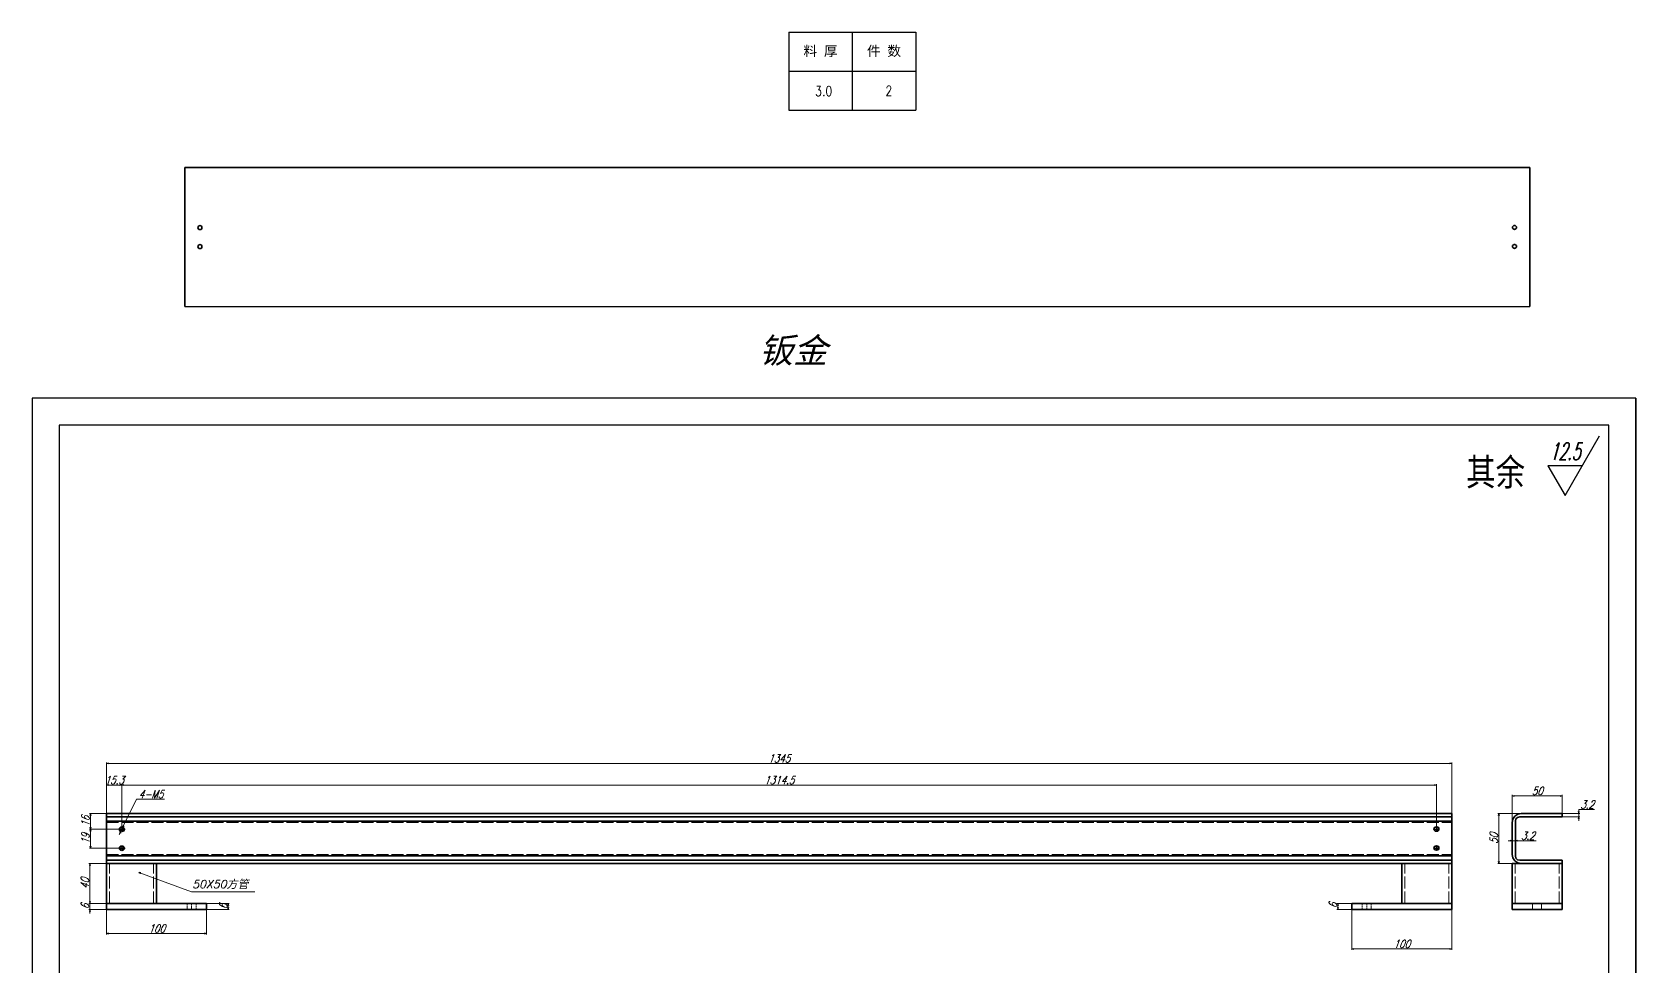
# Model space of a CAD drawing. Header units: millimetres. Extents: x -204818 to -130891, y -1238 to 21140.
# Drawn here: x -202998 to -201394, y 19963 to 20898 of the extents above; entities that cross this region are included whole.
import ezdxf
from ezdxf.enums import TextEntityAlignment as Align

# ---------------------------------------------------------------- set-up
doc = ezdxf.new("R2010")
doc.units = ezdxf.units.MM
doc.linetypes.add('DASHED', pattern=[15, 12, -3])
doc.layers.add('Dim', color=3, linetype='Continuous')
doc.layers.add('标注线', color=3, linetype='Continuous', lineweight=25)
doc.styles.add('DIM', font='romans.shx', dxfattribs={"width": 0.8, "oblique": 20, "bigfont": 'bigfont.shx'})
doc.styles.add('DIM_FONT', font='romans.shx', dxfattribs={"oblique": 15})
doc.styles.get("Standard").update_dxf_attribs({"font": 'txt', "bigfont": 'gbcbig.shx'})
doc.styles.add('仿宋体', font='FSGB2312.ttf', dxfattribs={"width": 0.8, "height": 3.5})
doc.dimstyles.new('副本 KK4.0', dxfattribs={"dimtxt": 8, "dimasz": 2, "dimexe": 1, "dimexo": 0, "dimgap": 1, "dimtad": 1, "dimtoh": 1, "dimdec": 1, "dimdsep": 46, "dimtxsty": 'DIM', "dimblk": 'OPEN30', "dimcen": 0, "dimclrd": 3, "dimclre": 3, "dimclrt": 3, "dimazin": 2, "dimtfac": 1, "dimtdec": 1, "dimtmove": 0, "dimatfit": 3, "dimldrblk": 'OPEN30', "dimfxl": 0, "dimtolj": 1, "dimlwd": 20, "dimlwe": 20, "dimarcsym": 0})

# ---------------------------------------------------------------- blocks, each defined once
blk = doc.blocks.new('BZ-MQH')
for p, q in [((-213949.02, 20874.59), (-214275.72, 20874.59)), ((-214275.72, 20874.59), (-214275.72, 20643.59)), ((-213949.02, 20643.59), (-213949.02, 20874.59)), ((-213949.02, 20874.59), (-213949.02, 20643.59)), ((-213954.52, 20869.09), (-214270.22, 20869.09)), ((-214270.22, 20869.09), (-214270.22, 20649.09)), ((-213954.52, 20649.09), (-213954.52, 20869.09))]:
    blk.add_line(p, q)
at = {"layer": 'Dim', "ltscale": 2}
blk.add_lwpolyline([(-213959.94, 20860.83), (-213966.98, 20860.83), (-213963.46, 20854.73), (-213956.42, 20866.92)], dxfattribs=at)
at = {"layer": 'Dim', "ltscale": 2, "style": 'DIM_FONT', "oblique": 15, "width": 0.559478}
blk.add_text('12.5', height=3.52, dxfattribs=at).set_placement((-213966.6, 20862), (-213960.32, 20862), align=Align.FIT)
at = {"layer": 'Dim', "insert": (-213983.61, 20862.26), "char_height": 5.5, "width": 67.3601, "attachment_point": 1, "style": '仿宋体'}
blk.add_mtext('其余', dxfattribs=at)
blk = doc.blocks.new('_Open30')
at = {"color": 0, "linetype": 'ByBlock', "lineweight": -2}
for p, q in [((-1, 0.27), (0, 0)), ((0, 0), (-1, -0.27)), ((0, 0), (-1, 0))]:
    blk.add_line(p, q, dxfattribs=at)
blk = doc.blocks.new('*D187')
at = {"layer": 'Defpoints', "color": 0, "transparency": 16777216}
for p in [(-202908.5, 20144.6), (-202908.5, 20100.4), (-202923.7, 20094.9)]:
    blk.add_point(p, dxfattribs=at)
at = {"layer": '标注线', "color": 3, "lineweight": 20, "transparency": 16777216}
for p, q in [((-202923.7, 20094.9), (-202923.7, 20145.6)), ((-202921.7, 20144.6), (-202910.5, 20144.6)), ((-202908.5, 20100.4), (-202908.5, 20145.6))]:
    blk.add_line(p, q, dxfattribs=at)
at = {"layer": '标注线', "color": 3, "lineweight": 20, "transparency": 16777216, "xscale": 2, "yscale": 2, "zscale": 2, "rotation": 180}
blk.add_blockref('_Open30', (-202923.7, 20144.6), dxfattribs=at)
at = {"layer": '标注线', "color": 3, "lineweight": 20, "transparency": 16777216, "xscale": 2, "yscale": 2, "zscale": 2}
blk.add_blockref('_Open30', (-202908.5, 20144.6), dxfattribs=at)
at = {"layer": '标注线', "color": 3, "transparency": 16777216, "insert": (-202916.1, 20149.6), "char_height": 8, "attachment_point": 5, "style": 'DIM'}
blk.add_mtext('\\A1;15.3', dxfattribs=at)
blk = doc.blocks.new('*D188')
at = {"layer": 'Defpoints', "color": 0, "transparency": 16777216}
for p in [(-201594, 20144.6), (-202908.5, 20118.7), (-201594, 20100.6)]:
    blk.add_point(p, dxfattribs=at)
at = {"layer": '标注线', "color": 3, "lineweight": 20, "transparency": 16777216}
for p, q in [((-202908.5, 20118.7), (-202908.5, 20145.6)), ((-202906.5, 20144.6), (-201596, 20144.6)), ((-201594, 20100.6), (-201594, 20145.6))]:
    blk.add_line(p, q, dxfattribs=at)
at = {"layer": '标注线', "color": 3, "lineweight": 20, "transparency": 16777216, "xscale": 2, "yscale": 2, "zscale": 2, "rotation": 180}
blk.add_blockref('_Open30', (-202908.5, 20144.6), dxfattribs=at)
at = {"layer": '标注线', "color": 3, "lineweight": 20, "transparency": 16777216, "xscale": 2, "yscale": 2, "zscale": 2}
blk.add_blockref('_Open30', (-201594, 20144.6), dxfattribs=at)
at = {"layer": '标注线', "color": 3, "transparency": 16777216, "insert": (-202251.2, 20149.6), "char_height": 8, "attachment_point": 5, "style": 'DIM'}
blk.add_mtext('\\A1;1314.5', dxfattribs=at)
blk = doc.blocks.new('*D189')
at = {"layer": 'Defpoints', "color": 0, "transparency": 16777216}
for p in [(-202940.4, 20066.1), (-202898.7, 20066.1), (-202903, 20026.1)]:
    blk.add_point(p, dxfattribs=at)
at = {"layer": '标注线', "color": 3, "lineweight": 20, "transparency": 16777216}
for p, q in [((-202898.7, 20066.1), (-202941.4, 20066.1)), ((-202940.4, 20028.1), (-202940.4, 20064.1)), ((-202903, 20026.1), (-202941.4, 20026.1))]:
    blk.add_line(p, q, dxfattribs=at)
at = {"layer": '标注线', "color": 3, "lineweight": 20, "transparency": 16777216, "xscale": 2, "yscale": 2, "zscale": 2}
for p, rotation in [((-202940.4, 20066.1), 90), ((-202940.4, 20026.1), 270)]:
    blk.add_blockref('_Open30', p, dxfattribs=dict(at, rotation=rotation))
at = {"layer": '标注线', "color": 3, "transparency": 16777216, "insert": (-202945.4, 20046.1), "char_height": 8, "attachment_point": 5, "rotation": 90, "style": 'DIM'}
blk.add_mtext('\\A1;40', dxfattribs=at)
blk = doc.blocks.new('*D190')
at = {"layer": 'Defpoints', "color": 0, "transparency": 16777216}
for p in [(-201578.7, 20166.3), (-202923.7, 20123.8), (-201578.7, 20082.8)]:
    blk.add_point(p, dxfattribs=at)
at = {"layer": '标注线', "color": 3, "lineweight": 20, "transparency": 16777216}
for p, q in [((-202923.7, 20123.8), (-202923.7, 20167.3)), ((-202921.7, 20166.3), (-201580.7, 20166.3)), ((-201578.7, 20082.8), (-201578.7, 20167.3))]:
    blk.add_line(p, q, dxfattribs=at)
at = {"layer": '标注线', "color": 3, "lineweight": 20, "transparency": 16777216, "xscale": 2, "yscale": 2, "zscale": 2, "rotation": 180}
blk.add_blockref('_Open30', (-202923.7, 20166.3), dxfattribs=at)
at = {"layer": '标注线', "color": 3, "lineweight": 20, "transparency": 16777216, "xscale": 2, "yscale": 2, "zscale": 2}
blk.add_blockref('_Open30', (-201578.7, 20166.3), dxfattribs=at)
at = {"layer": '标注线', "color": 3, "transparency": 16777216, "insert": (-202251.2, 20171.3), "char_height": 8, "attachment_point": 5, "style": 'DIM'}
blk.add_mtext('\\A1;1345', dxfattribs=at)
blk = doc.blocks.new('*D191')
at = {"layer": 'Defpoints', "color": 0, "transparency": 16777216}
for p in [(-202940.4, 20026.1), (-202907.9, 20020.1), (-202903, 20026.1)]:
    blk.add_point(p, dxfattribs=at)
at = {"layer": '标注线', "color": 3, "lineweight": 20, "transparency": 16777216}
for p, q in [((-202903, 20026.1), (-202941.4, 20026.1)), ((-202907.9, 20020.1), (-202941.4, 20020.1)), ((-202940.4, 20028.1), (-202940.4, 20030.1)), ((-202940.4, 20020.1), (-202940.4, 20026.1)), ((-202940.4, 20018.1), (-202940.4, 20016.1))]:
    blk.add_line(p, q, dxfattribs=at)
at = {"layer": '标注线', "color": 3, "lineweight": 20, "transparency": 16777216, "xscale": 2, "yscale": 2, "zscale": 2}
for p, rotation in [((-202940.4, 20026.1), 270), ((-202940.4, 20020.1), 90)]:
    blk.add_blockref('_Open30', p, dxfattribs=dict(at, rotation=rotation))
at = {"layer": '标注线', "color": 3, "transparency": 16777216, "insert": (-202945.4, 20023.1), "char_height": 8, "attachment_point": 5, "rotation": 90, "style": 'DIM'}
blk.add_mtext('\\A1;6', dxfattribs=at)
blk = doc.blocks.new('*D192')
at = {"layer": 'Defpoints', "color": 0, "transparency": 16777216}
for p in [(-202903.3, 20116.1), (-202939.9, 20100.4), (-202908.5, 20100.4)]:
    blk.add_point(p, dxfattribs=at)
at = {"layer": '标注线', "color": 3, "lineweight": 20, "transparency": 16777216}
for p, q in [((-202903.3, 20116.1), (-202940.9, 20116.1)), ((-202939.9, 20114.1), (-202939.9, 20102.4)), ((-202908.5, 20100.4), (-202940.9, 20100.4))]:
    blk.add_line(p, q, dxfattribs=at)
at = {"layer": '标注线', "color": 3, "lineweight": 20, "transparency": 16777216, "xscale": 2, "yscale": 2, "zscale": 2}
for p, rotation in [((-202939.9, 20116.1), 90), ((-202939.9, 20100.4), 270)]:
    blk.add_blockref('_Open30', p, dxfattribs=dict(at, rotation=rotation))
at = {"layer": '标注线', "color": 3, "transparency": 16777216, "insert": (-202944.9, 20108.3), "char_height": 8, "attachment_point": 5, "rotation": 90, "style": 'DIM'}
blk.add_mtext('\\A1;{\\Fromans,bigfont|c134;16}', dxfattribs=at)
blk = doc.blocks.new('*D193')
at = {"layer": 'Defpoints', "color": 0, "transparency": 16777216}
for p in [(-202913.4, 20100.4), (-202939.9, 20081.4), (-202908.5, 20081.4)]:
    blk.add_point(p, dxfattribs=at)
at = {"layer": '标注线', "color": 3, "lineweight": 20, "transparency": 16777216}
for p, q in [((-202913.4, 20100.4), (-202940.9, 20100.4)), ((-202939.9, 20098.4), (-202939.9, 20083.4)), ((-202908.5, 20081.4), (-202940.9, 20081.4))]:
    blk.add_line(p, q, dxfattribs=at)
at = {"layer": '标注线', "color": 3, "lineweight": 20, "transparency": 16777216, "xscale": 2, "yscale": 2, "zscale": 2}
for p, rotation in [((-202939.9, 20100.4), 90), ((-202939.9, 20081.4), 270)]:
    blk.add_blockref('_Open30', p, dxfattribs=dict(at, rotation=rotation))
at = {"layer": '标注线', "color": 3, "transparency": 16777216, "insert": (-202944.9, 20090.9), "char_height": 8, "attachment_point": 5, "rotation": 90, "style": 'DIM'}
blk.add_mtext('\\A1;19', dxfattribs=at)
blk = doc.blocks.new('*D194')
at = {"layer": 'Defpoints', "color": 0, "transparency": 16777216}
for p in [(-202909.3, 20098.6), (-202907.6, 20102.2)]:
    blk.add_point(p, dxfattribs=at)
at = {"layer": '标注线', "color": 3, "lineweight": 20, "transparency": 16777216}
for p, q in [((-202893.8, 20130.5), (-202906.7, 20104)), ((-202865.9, 20130.5), (-202893.8, 20130.5)), ((-202910.2, 20096.8), (-202911.1, 20095)), ((-202909.3, 20098.6), (-202907.6, 20102.2))]:
    blk.add_line(p, q, dxfattribs=at)
at = {"layer": '标注线', "color": 3, "lineweight": 20, "transparency": 16777216, "xscale": 2, "yscale": 2, "zscale": 2}
for p, rotation in [((-202909.3, 20098.6), 64.01522899533465), ((-202907.6, 20102.2), 244.0152289953347)]:
    blk.add_blockref('_Open30', p, dxfattribs=dict(at, rotation=rotation))
at = {"layer": '标注线', "color": 3, "transparency": 16777216, "insert": (-202879.4, 20135.5), "char_height": 8, "attachment_point": 5, "style": 'DIM'}
blk.add_mtext('\\A1;{\\Fromans,bigfont|c134;4-M5}', dxfattribs=at)
blk = doc.blocks.new('*D195')
at = {"layer": 'Defpoints', "color": 0, "transparency": 16777216}
for p in [(-202923.7, 20023.1), (-202823.7, 20021.1), (-202823.7, 19996.1)]:
    blk.add_point(p, dxfattribs=at)
at = {"layer": '标注线', "color": 3, "lineweight": 20, "transparency": 16777216}
for p, q in [((-202923.7, 20023.1), (-202923.7, 19995.1)), ((-202823.7, 20021.1), (-202823.7, 19995.1)), ((-202921.7, 19996.1), (-202825.7, 19996.1))]:
    blk.add_line(p, q, dxfattribs=at)
at = {"layer": '标注线', "color": 3, "lineweight": 20, "transparency": 16777216, "xscale": 2, "yscale": 2, "zscale": 2, "rotation": 180}
blk.add_blockref('_Open30', (-202923.7, 19996.1), dxfattribs=at)
at = {"layer": '标注线', "color": 3, "lineweight": 20, "transparency": 16777216, "xscale": 2, "yscale": 2, "zscale": 2}
blk.add_blockref('_Open30', (-202823.7, 19996.1), dxfattribs=at)
at = {"layer": '标注线', "color": 3, "transparency": 16777216, "insert": (-202873.7, 20001.1), "char_height": 8, "attachment_point": 5, "style": 'DIM'}
blk.add_mtext('\\A1;100', dxfattribs=at)
blk = doc.blocks.new('*D196')
at = {"layer": 'Defpoints', "color": 0, "transparency": 16777216}
for p in [(-202825.9, 20026.1), (-202825.9, 20020.1), (-202802.2, 20026.1)]:
    blk.add_point(p, dxfattribs=at)
at = {"layer": '标注线', "color": 3, "lineweight": 20, "transparency": 16777216}
for p, q in [((-202825.9, 20026.1), (-202801.2, 20026.1)), ((-202825.9, 20020.1), (-202801.2, 20020.1)), ((-202802.2, 20022.1), (-202802.2, 20024.1))]:
    blk.add_line(p, q, dxfattribs=at)
at = {"layer": '标注线', "color": 3, "lineweight": 20, "transparency": 16777216, "xscale": 2, "yscale": 2, "zscale": 2}
for p, rotation in [((-202802.2, 20026.1), 90), ((-202802.2, 20020.1), 270)]:
    blk.add_blockref('_Open30', p, dxfattribs=dict(at, rotation=rotation))
at = {"layer": '标注线', "color": 3, "transparency": 16777216, "insert": (-202807.2, 20023.1), "char_height": 8, "attachment_point": 5, "rotation": 90, "style": 'DIM'}
blk.add_mtext('\\A1;6', dxfattribs=at)
blk = doc.blocks.new('*D202')
at = {"layer": 'Defpoints', "color": 0, "transparency": 16777216}
for p in [(-201468.2, 20133.7), (-201468.2, 20112.9), (-201518.2, 20102.9)]:
    blk.add_point(p, dxfattribs=at)
at = {"layer": '标注线', "color": 3, "lineweight": 20, "transparency": 16777216}
for p, q in [((-201518.2, 20102.9), (-201518.2, 20134.7)), ((-201516.2, 20133.7), (-201470.2, 20133.7)), ((-201468.2, 20112.9), (-201468.2, 20134.7))]:
    blk.add_line(p, q, dxfattribs=at)
at = {"layer": '标注线', "color": 3, "lineweight": 20, "transparency": 16777216, "xscale": 2, "yscale": 2, "zscale": 2, "rotation": 180}
blk.add_blockref('_Open30', (-201518.2, 20133.7), dxfattribs=at)
at = {"layer": '标注线', "color": 3, "lineweight": 20, "transparency": 16777216, "xscale": 2, "yscale": 2, "zscale": 2}
blk.add_blockref('_Open30', (-201468.2, 20133.7), dxfattribs=at)
at = {"layer": '标注线', "color": 3, "transparency": 16777216, "insert": (-201493.2, 20138.7), "char_height": 8, "attachment_point": 5, "style": 'DIM'}
blk.add_mtext('\\A1;50', dxfattribs=at)
blk = doc.blocks.new('*D203')
at = {"layer": 'Defpoints', "color": 0, "transparency": 16777216}
for p in [(-201531.6, 20116.1), (-201499, 20116.1), (-201499, 20066.1)]:
    blk.add_point(p, dxfattribs=at)
at = {"layer": '标注线', "color": 3, "lineweight": 20, "transparency": 16777216}
for p, q in [((-201499, 20116.1), (-201532.6, 20116.1)), ((-201531.6, 20068.1), (-201531.6, 20114.1)), ((-201499, 20066.1), (-201532.6, 20066.1))]:
    blk.add_line(p, q, dxfattribs=at)
at = {"layer": '标注线', "color": 3, "lineweight": 20, "transparency": 16777216, "xscale": 2, "yscale": 2, "zscale": 2}
for p, rotation in [((-201531.6, 20116.1), 90), ((-201531.6, 20066.1), 270)]:
    blk.add_blockref('_Open30', p, dxfattribs=dict(at, rotation=rotation))
at = {"layer": '标注线', "color": 3, "transparency": 16777216, "insert": (-201536.6, 20091.1), "char_height": 8, "attachment_point": 5, "rotation": 90, "style": 'DIM'}
blk.add_mtext('\\A1;50', dxfattribs=at)
blk = doc.blocks.new('*D204')
at = {"layer": 'Defpoints', "color": 0, "transparency": 16777216}
for p in [(-201472.3, 20116.1), (-201472.3, 20112.9), (-201451.7, 20116.1)]:
    blk.add_point(p, dxfattribs=at)
at = {"layer": '标注线', "color": 3, "lineweight": 20, "transparency": 16777216}
for p, q in [((-201472.3, 20116.1), (-201450.7, 20116.1)), ((-201472.3, 20112.9), (-201450.7, 20112.9)), ((-201451.7, 20118.1), (-201451.7, 20120.1)), ((-201451.7, 20120.1), (-201435.8, 20120.1)), ((-201451.7, 20112.9), (-201451.7, 20116.1)), ((-201451.7, 20110.9), (-201451.7, 20108.9))]:
    blk.add_line(p, q, dxfattribs=at)
at = {"layer": '标注线', "color": 3, "lineweight": 20, "transparency": 16777216, "xscale": 2, "yscale": 2, "zscale": 2}
for p, rotation in [((-201451.7, 20116.1), 270), ((-201451.7, 20112.9), 90)]:
    blk.add_blockref('_Open30', p, dxfattribs=dict(at, rotation=rotation))
at = {"layer": '标注线', "color": 3, "transparency": 16777216, "insert": (-201443.3, 20125.1), "char_height": 8, "attachment_point": 5, "style": 'DIM'}
blk.add_mtext('\\A1;3.2', dxfattribs=at)
blk = doc.blocks.new('*D205')
at = {"layer": 'Defpoints', "color": 0, "transparency": 16777216}
for p in [(-201518.2, 20094.6), (-201515, 20094.6), (-201515, 20088.9)]:
    blk.add_point(p, dxfattribs=at)
at = {"layer": '标注线', "color": 3, "lineweight": 20, "transparency": 16777216}
for p, q in [((-201520.2, 20088.9), (-201522.2, 20088.9)), ((-201518.2, 20094.6), (-201518.2, 20087.9)), ((-201518.2, 20088.9), (-201515, 20088.9)), ((-201515, 20094.6), (-201515, 20087.9)), ((-201513, 20088.9), (-201494.1, 20088.9))]:
    blk.add_line(p, q, dxfattribs=at)
at = {"layer": '标注线', "color": 3, "lineweight": 20, "transparency": 16777216, "xscale": 2, "yscale": 2, "zscale": 2}
blk.add_blockref('_Open30', (-201518.2, 20088.9), dxfattribs=at)
at = {"layer": '标注线', "color": 3, "lineweight": 20, "transparency": 16777216, "xscale": 2, "yscale": 2, "zscale": 2, "rotation": 180}
blk.add_blockref('_Open30', (-201515, 20088.9), dxfattribs=at)
at = {"layer": '标注线', "color": 3, "transparency": 16777216, "insert": (-201502.6, 20093.9), "char_height": 8, "attachment_point": 5, "style": 'DIM'}
blk.add_mtext('\\A1;3.2', dxfattribs=at)
blk = doc.blocks.new('*D206')
at = {"layer": 'Defpoints', "color": 0, "transparency": 16777216}
for p in [(-201678.7, 20020.1), (-201578.7, 20020.1), (-201678.7, 19980.6)]:
    blk.add_point(p, dxfattribs=at)
at = {"layer": '标注线', "color": 3, "lineweight": 20, "transparency": 16777216}
for p, q in [((-201678.7, 20020.1), (-201678.7, 19979.6)), ((-201578.7, 20020.1), (-201578.7, 19979.6)), ((-201580.7, 19980.6), (-201676.7, 19980.6))]:
    blk.add_line(p, q, dxfattribs=at)
at = {"layer": '标注线', "color": 3, "lineweight": 20, "transparency": 16777216, "xscale": 2, "yscale": 2, "zscale": 2, "rotation": 180}
blk.add_blockref('_Open30', (-201678.7, 19980.6), dxfattribs=at)
at = {"layer": '标注线', "color": 3, "lineweight": 20, "transparency": 16777216, "xscale": 2, "yscale": 2, "zscale": 2}
blk.add_blockref('_Open30', (-201578.7, 19980.6), dxfattribs=at)
at = {"layer": '标注线', "color": 3, "transparency": 16777216, "insert": (-201628.7, 19985.6), "char_height": 8, "attachment_point": 5, "style": 'DIM'}
blk.add_mtext('\\A1;100', dxfattribs=at)
blk = doc.blocks.new('*D207')
at = {"layer": 'Defpoints', "color": 0, "transparency": 16777216}
for p in [(-201692.4, 20026.1), (-201675.8, 20026.1), (-201675.8, 20020.1)]:
    blk.add_point(p, dxfattribs=at)
at = {"layer": '标注线', "color": 3, "lineweight": 20, "transparency": 16777216}
for p, q in [((-201675.8, 20026.1), (-201693.4, 20026.1)), ((-201675.8, 20020.1), (-201693.4, 20020.1)), ((-201692.4, 20022.1), (-201692.4, 20024.1))]:
    blk.add_line(p, q, dxfattribs=at)
at = {"layer": '标注线', "color": 3, "lineweight": 20, "transparency": 16777216, "xscale": 2, "yscale": 2, "zscale": 2}
for p, rotation in [((-201692.4, 20026.1), 90), ((-201692.4, 20020.1), 270)]:
    blk.add_blockref('_Open30', p, dxfattribs=dict(at, rotation=rotation))
at = {"layer": '标注线', "color": 3, "transparency": 16777216, "insert": (-201697.4, 20024.1), "char_height": 8, "attachment_point": 5, "rotation": 90, "style": 'DIM'}
blk.add_mtext('\\A1;6', dxfattribs=at)
blk = doc.blocks.new('*T209')
at = {"color": 0, "linetype": 'ByBlock', "lineweight": -2, "transparency": 16777216}
for p, q in [((0, 0), (127, 0)), ((0, 0), (0, -78)), ((63.5, 0), (63.5, -78)), ((127, 0), (127, -78)), ((0, -39), (127, -39)), ((0, -78), (127, -78))]:
    blk.add_line(p, q, dxfattribs=at)
at = {"color": 0, "transparency": 16777216, "char_height": 10, "width": 60.5, "attachment_point": 5}
for s, insert in [('{\\fSimSun|b0|i0|c134|p2;料 厚}', (31.75, -19.5)), ('{\\fSimSun|b0|i0|c134|p2;件 数}', (95.25, -19.5))]:
    blk.add_mtext(s, dxfattribs=dict(at, insert=insert))
blk = doc.blocks.new('拆图参数')
blk.add_blockref('*T209', (-63.5, 78))
at = {"style": 'DIM', "width": 0.8}
blk.add_attdef('6', text='', height=10, dxfattribs=at).set_placement((-37.1, 18.9), align=Align.MIDDLE_LEFT)
blk.add_attdef('1', text='', height=10, dxfattribs=at).set_placement((36.6, 19.3), align=Align.MIDDLE_CENTER)

msp = doc.modelspace()

# ---------------------------------------------------------------- linework, layer by layer
at = {"color": 7, "lineweight": 35}
for p, q in [((-202845.648, 20762.619), (-202845.648, 20623.419)), ((-202845.648, 20762.619), (-201500.648, 20762.619)), ((-201500.648, 20623.419), (-201500.648, 20762.619)), ((-202923.714, 20116.121), (-201578.714, 20116.121)), ((-202923.714, 20112.922), (-202923.714, 20116.121)), ((-202923.714, 20112.922), (-201578.714, 20112.922)), ((-202923.714, 20112.922), (-202923.714, 20112.319)), ((-202923.714, 20110.672), (-202923.714, 20112.319)), ((-201578.714, 20116.121), (-201578.714, 20112.922)), ((-201578.714, 20112.319), (-201578.714, 20112.922)), ((-201578.714, 20110.672), (-201578.714, 20112.319)), ((-201517.551, 20110.566), (-201515.6, 20113.485)), ((-201515.6, 20113.485), (-201512.68, 20115.436)), ((-201514.432, 20110.672), (-201512.785, 20112.319)), ((-201510.535, 20112.922), (-201512.785, 20112.319)), ((-201512.68, 20115.436), (-201509.237, 20116.121)), ((-201468.237, 20112.922), (-201510.535, 20112.922)), ((-201468.237, 20116.121), (-201509.237, 20116.121)), ((-201468.237, 20112.922), (-201468.237, 20116.121)), ((-202923.714, 20108.422), (-202923.714, 20110.672)), ((-202923.714, 20108.422), (-202923.714, 20073.821)), ((-202923.714, 20108.422), (-201578.714, 20108.422)), ((-201578.714, 20108.422), (-201578.714, 20110.672)), ((-201578.714, 20073.822), (-201578.714, 20108.422)), ((-201518.237, 20107.121), (-201517.551, 20110.566)), ((-201518.237, 20107.121), (-201518.237, 20075.121)), ((-201515.035, 20108.422), (-201514.432, 20110.672)), ((-201515.035, 20108.422), (-201515.035, 20073.821)), ((-201578.714, 20073.822), (-202923.714, 20073.821)), ((-202923.714, 20071.571), (-202923.714, 20073.821)), ((-202923.714, 20069.924), (-202923.714, 20071.571)), ((-202923.714, 20069.321), (-202923.714, 20069.924)), ((-202923.714, 20069.321), (-201578.714, 20069.322)), ((-202923.714, 20069.321), (-202923.714, 20066.121)), ((-202923.714, 20066.121), (-202873.714, 20066.121)), ((-202923.714, 20066.121), (-202923.714, 20026.121)), ((-202923.714, 20066.121), (-201578.714, 20066.121)), ((-202873.714, 20026.121), (-202873.714, 20066.121)), ((-201578.714, 20066.121), (-201628.714, 20066.121)), ((-201628.714, 20026.121), (-201628.714, 20066.121)), ((-201578.714, 20071.572), (-201578.714, 20073.822)), ((-201578.714, 20069.924), (-201578.714, 20071.572)), ((-201578.714, 20069.322), (-201578.714, 20069.924)), ((-201578.714, 20069.322), (-201578.714, 20066.121)), ((-201578.714, 20026.121), (-201578.714, 20066.121)), ((-201517.551, 20071.677), (-201518.237, 20075.121)), ((-201518.237, 20066.121), (-201468.237, 20066.121)), ((-201518.237, 20026.121), (-201518.237, 20066.121)), ((-201515.6, 20068.758), (-201517.551, 20071.677)), ((-201512.68, 20066.807), (-201515.6, 20068.758)), ((-201514.432, 20071.571), (-201515.035, 20073.821)), ((-201512.785, 20069.924), (-201514.432, 20071.571)), ((-201510.535, 20069.321), (-201512.785, 20069.924)), ((-201509.237, 20066.121), (-201512.68, 20066.807)), ((-201468.237, 20069.321), (-201510.535, 20069.321)), ((-201509.237, 20066.121), (-201468.237, 20066.121)), ((-201468.237, 20069.321), (-201468.237, 20066.121)), ((-201468.237, 20066.121), (-201468.237, 20026.121)), ((-202923.714, 20026.122), (-202923.714, 20020.122)), ((-202823.714, 20026.122), (-202923.714, 20026.122)), ((-202873.714, 20026.121), (-202923.714, 20026.121)), ((-202823.714, 20020.122), (-202923.714, 20020.122)), ((-202823.714, 20026.122), (-202823.714, 20020.122)), ((-201678.714, 20026.121), (-201678.714, 20020.121)), ((-201578.714, 20026.121), (-201678.714, 20026.121)), ((-201578.714, 20020.121), (-201678.714, 20020.121)), ((-201578.714, 20026.121), (-201628.714, 20026.121)), ((-201578.714, 20026.121), (-201578.714, 20020.121)), ((-201518.237, 20026.122), (-201468.237, 20026.122)), ((-201518.237, 20026.122), (-201518.237, 20020.122)), ((-201468.237, 20026.121), (-201518.237, 20026.121)), ((-201518.237, 20020.122), (-201468.237, 20020.122)), ((-201468.237, 20026.122), (-201468.237, 20020.122))]:
    msp.add_line(p, q, dxfattribs=at)
msp.add_line((-202845.648, 20623.419), (-201500.648, 20623.419))
at = {"color": 2, "linetype": 'DASHED', "lineweight": 13}
for p, q in [((-202923.714, 20107.121), (-201578.714, 20107.121)), ((-202923.714, 20075.121), (-201578.714, 20075.121)), ((-202920.714, 20026.121), (-202920.714, 20066.121)), ((-202876.714, 20026.121), (-202876.714, 20066.121)), ((-201625.714, 20026.121), (-201625.714, 20066.121)), ((-201581.714, 20026.121), (-201581.714, 20066.121)), ((-201468.237, 20066.121), (-201518.237, 20066.121)), ((-201518.237, 20026.121), (-201518.237, 20066.121)), ((-201515.237, 20026.121), (-201515.237, 20066.121)), ((-201515.237, 20026.121), (-201515.237, 20066.121)), ((-201471.237, 20026.121), (-201471.237, 20066.121)), ((-201471.237, 20026.121), (-201471.237, 20066.121)), ((-201468.237, 20026.121), (-201468.237, 20066.121)), ((-201468.237, 20026.121), (-201518.237, 20026.121)), ((-201518.237, 20026.121), (-201468.237, 20026.121)), ((-201518.237, 20020.121), (-201468.237, 20020.121))]:
    msp.add_line(p, q, dxfattribs=at)
at = {"color": 2, "linetype": 'DASHED', "lineweight": 13, "ltscale": 0.046387}
msp.add_line((-202878.142, 20074.987), (-202876.286, 20074.987), dxfattribs=at)
at = {"color": 2, "linetype": 'DASHED', "lineweight": 13, "ltscale": 0.15}
for p, q in [((-202843.214, 20026.122), (-202843.214, 20020.122)), ((-202838.714, 20026.122), (-202838.714, 20020.122)), ((-202834.214, 20020.122), (-202834.214, 20026.122)), ((-201668.214, 20020.121), (-201668.214, 20026.121)), ((-201663.714, 20020.121), (-201663.714, 20026.121)), ((-201659.214, 20026.121), (-201659.214, 20020.121)), ((-201518.237, 20026.121), (-201518.237, 20020.121)), ((-201497.737, 20020.122), (-201497.737, 20026.122)), ((-201497.737, 20026.121), (-201497.737, 20020.121)), ((-201488.737, 20026.122), (-201488.737, 20020.122)), ((-201488.737, 20020.121), (-201488.737, 20026.121)), ((-201468.237, 20026.121), (-201468.237, 20020.121))]:
    msp.add_line(p, q, dxfattribs=at)
at = {"color": 7, "lineweight": 35}
for centre in [(-202830.398, 20702.319), (-201515.898, 20702.519), (-202830.398, 20683.319), (-201515.898, 20683.519)]:
    msp.add_circle(centre, 2, dxfattribs=at)
at = {"layer": '标注线', "color": 2}
for p, q in [((-202910.714, 20100.422), (-202905.355, 20100.422)), ((-202908.464, 20103.421), (-202908.464, 20098.605)), ((-201596.214, 20100.622), (-201590.855, 20100.622)), ((-201593.964, 20103.621), (-201593.964, 20098.805)), ((-202910.714, 20081.422), (-202905.355, 20081.422)), ((-202908.464, 20083.83), (-202908.464, 20079.014)), ((-201596.214, 20081.622), (-201590.855, 20081.622)), ((-201593.964, 20084.03), (-201593.964, 20079.214))]:
    msp.add_line(p, q, dxfattribs=at)
for centre, radius in [((-202908.464, 20100.422), 2.5), ((-202908.464, 20100.422), 2), ((-201593.964, 20100.622), 2.5), ((-201593.964, 20100.622), 2), ((-202908.464, 20081.422), 2.5), ((-202908.464, 20081.422), 2), ((-201593.964, 20081.622), 2.5), ((-201593.964, 20081.622), 2)]:
    msp.add_circle(centre, radius, dxfattribs=at)

# ---------------------------------------------------------------- block references
msp.add_blockref('拆图参数', (-202178.138, 20820.014)).add_auto_attribs({'1': '2', '6': '3.0'})
at = {"xscale": 4.909090908942744, "yscale": 4.909090909088263, "zscale": 4.909090909107234}
msp.add_blockref('BZ-MQH', (848900.729, -81943.546), dxfattribs=at)

# ---------------------------------------------------------------- texts
at = {"layer": '标注线', "color": 2, "attachment_point": 1, "style": 'DIM_FONT'}
for s, insert, char_height, width in [('{\\fSimSun|b0|i0|c134|p2;钣金}', (-202271.306, 20591.956), 25, 483.52432), ('50X50{\\fSimSun|b0|i0|c134|p2;方管}', (-202838.116, 20049.5), 8, 201.04213)]:
    msp.add_mtext(s, dxfattribs=dict(at, insert=insert, char_height=char_height, width=width))

# ---------------------------------------------------------------- dimensions: what is measured, and where the dimension line sits
at = {"layer": '标注线', "color": 2}
for base, p1, p2, picture, middle in [((-201578.714, 20166.283), (-202923.714, 20123.804), (-201578.714, 20082.797), '*D190', (-202251.214, 20171.283)), ((-201593.964, 20144.55), (-202908.464, 20118.67), (-201593.964, 20100.622), '*D188', (-202251.214, 20149.55)), ((-201468.237, 20133.691), (-201518.237, 20102.868), (-201468.237, 20112.922), '*D202', (-201493.237, 20138.691)), ((-201515.035, 20088.885), (-201518.237, 20094.553), (-201515.035, 20094.553), '*D205', (-201502.582, 20093.885)), ((-202823.714, 19996.054), (-202923.714, 20023.122), (-202823.714, 20021.144), '*D195', (-202873.714, 20001.054)), ((-201678.714, 19980.615), (-201578.714, 20020.121), (-201678.714, 20020.121), '*D206', (-201628.714, 19985.615))]:
    dim = msp.add_linear_dim(base=base, p1=p1, p2=p2, dimstyle='副本 KK4.0', dxfattribs=at)
    dim.commit()
    dim.dimension.update_dxf_attribs({"geometry": picture, "text_midpoint": middle})
dim = msp.add_linear_dim(base=(-202908.463822274, 20144.550140954), p1=(-202923.713822274, 20094.861034658), p2=(-202908.463822274, 20100.421755551), dimstyle='副本 KK4.0', dxfattribs=at)
dim.commit()
dim.dimension.update_dxf_attribs({"geometry": '*D187', "text_midpoint": (-202916.088822274, 20144.550140954), "dimtype": 160})
dim = msp.add_diameter_dim_2p(p1=(-202909.34, 20098.624), p2=(-202907.588, 20102.22), text='{\\Fromans,bigfont|c134;4-M5}', dimstyle='副本 KK4.0', dxfattribs=at)
dim.commit()
dim.dimension.update_dxf_attribs({"geometry": '*D194', "text_midpoint": (-202879.362, 20130.451), "dimtype": 163})
for base, p1, p2, picture, middle in [((-201451.71, 20116.121), (-201472.269, 20112.922), (-201472.269, 20116.121), '*D204', (-201443.257, 20125.121)), ((-201531.583, 20116.121), (-201498.972, 20066.121), (-201498.972, 20116.121), '*D203', (-201536.583, 20091.121)), ((-202939.871, 20081.422), (-202913.391, 20100.422), (-202908.464, 20081.422), '*D193', (-202944.871, 20090.922)), ((-202940.416, 20066.121), (-202903.014, 20026.121), (-202898.714, 20066.121), '*D189', (-202945.416, 20046.121))]:
    dim = msp.add_linear_dim(base=base, p1=p1, p2=p2, angle=90, dimstyle='副本 KK4.0', dxfattribs=at)
    dim.commit()
    dim.dimension.update_dxf_attribs({"geometry": picture, "text_midpoint": middle})
dim = msp.add_linear_dim(base=(-202939.871, 20100.422), p1=(-202903.344, 20116.121), p2=(-202908.464, 20100.422), angle=90, text='{\\Fromans,bigfont|c134;16}', dimstyle='副本 KK4.0', dxfattribs=at)
dim.commit()
dim.dimension.update_dxf_attribs({"geometry": '*D192', "text_midpoint": (-202939.871, 20108.272), "dimtype": 160})
for base, p1, p2, picture, middle in [((-202940.416, 20026.121), (-202907.866, 20020.122), (-202903.014, 20026.121), '*D191', (-202940.416, 20023.122)), ((-202802.187, 20026.122), (-202825.891, 20020.122), (-202825.891, 20026.122), '*D196', (-202802.187, 20023.122)), ((-201692.416, 20026.121), (-201675.826, 20020.121), (-201675.826, 20026.121), '*D207', (-201692.416, 20024.121))]:
    dim = msp.add_linear_dim(base=base, p1=p1, p2=p2, angle=90, dimstyle='副本 KK4.0', dxfattribs=at)
    dim.commit()
    dim.dimension.update_dxf_attribs({"geometry": picture, "text_midpoint": middle, "dimtype": 160})

# ---------------------------------------------------------------- leaders
msp.add_leader([(-202891.683, 20057.287), (-202838.884, 20037.754), (-202775.677, 20037.754)], dimstyle='副本 KK4.0', override={"dimgap": 1, "dimtad": 1}, dxfattribs=at)

doc.saveas('drawing.dxf')
